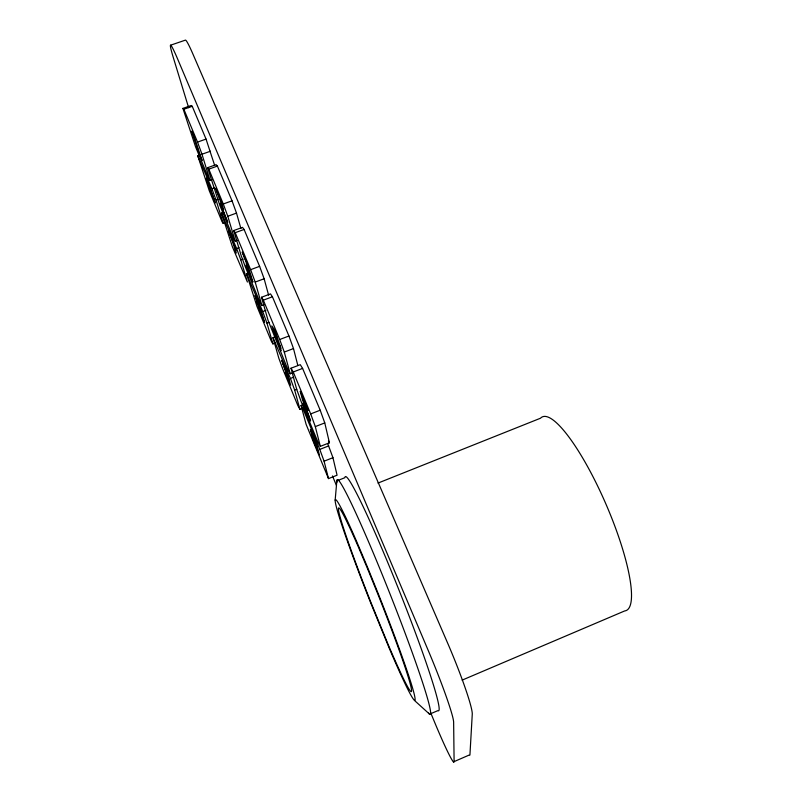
<?xml version="1.0" encoding="UTF-8"?>
<svg xmlns="http://www.w3.org/2000/svg" width="802" height="802" viewBox="0 0 802 802"><rect width="100%" height="100%" fill="white"/><g stroke="black" fill="none" stroke-linecap="round" stroke-linejoin="round"><path stroke-width="1.2" d="M335.156 500.187L336.84 480.889L344.89 477.691A126.024 7.819 68.3 0 1 398.484 588.818A126.024 7.819 68.3 0 1 437.872 710.632L429.591 714.181L414.444 700.427M453.431 761.9L469.12 755.083A52.862 3.679 67.8 0 0 469.952 754.552L472.268 714.121A61.433 5.103 67.8 0 0 447.666 643.164L193.071 54.416A47.99 3.088 69.9 0 0 185.503 40.1L170.646 45.173M462.112 680.136L624.688 610.934A105.513 23.649 66.6 0 0 605.5 503.075A105.513 23.649 66.6 0 0 540.518 418.213L377.993 483.085M303.226 404.699L301.051 405.531L306.123 424.378L328.499 478.604L337.071 475.205L332.95 457.691L327.737 443.626M328.499 478.604L324.078 461.19L332.95 457.691M320.319 446.363L329.442 442.784L324.77 422.915L320.198 410.223L302.595 368.399L300.269 364.679L291.016 368.218L296.75 389.521L301.121 401.521L317.863 441.902L320.319 446.363L315.306 426.604L310.685 413.912L293.231 371.988L291.016 368.218M324.078 461.19L319.777 449.401L328.69 445.902M315.306 426.604L324.77 422.915M275.096 336.87L272.981 337.672L278.795 358.133L282.865 369.211L297.863 405.601L299.918 409.321L302.003 408.519M301.051 405.531L303.246 409.441L305.432 408.599M310.685 413.912L320.198 410.223M272.981 337.672L290.404 378.434L293.652 377.181M299.918 409.321L294.675 390.103L296.83 389.271M293.231 371.988L302.595 368.399M297.853 365.532L293.492 348.569L288.951 336.008L272.429 296.77L270.495 293.903L261.492 297.261L268.048 320.319L288.139 370.193L290.214 373.782L293.542 372.509M290.214 373.782L284.289 352.068L293.492 348.569M261.492 297.261L263.337 300.169L279.708 339.507L288.951 336.008M248.55 272.87L246.485 273.632L256.991 306.474L271.186 340.9L272.931 343.908L275.256 343.025M272.931 343.908L266.956 323.116L269.061 322.324M268.62 295.206L264.129 278.765L259.617 266.344L244.089 229.452L242.495 227.357L233.733 230.545L241.001 255.106L245.312 266.855L260.159 302.685L261.893 305.492L264.058 304.68M246.485 273.632L262.725 311.557L265.893 310.374M263.337 300.169L272.429 296.77M261.893 305.492L255.176 282.083L264.129 278.765M233.733 230.545L235.237 232.68L250.635 269.662L259.617 266.344M223.738 212.259L221.442 213.091L236.6 248.45L238.946 247.587M221.442 213.091L232.5 247.066L247.407 282.043L240.8 259.888L243.146 259.026M235.237 232.68L244.089 229.452M240.911 228.54L236.5 213.101L232.039 200.821L217.402 166.084L216.119 164.661L207.588 167.698L219.748 205.172L233.773 239.006L235.207 241.121L237.312 240.349M235.207 241.121L227.788 216.259L236.5 213.101M199.979 154.997L197.733 155.788L209.262 190.716L222.024 221.653L223.237 223.447L225.452 222.645M207.588 167.698L208.791 169.152L223.287 203.979L232.039 200.821M197.733 155.788L211.898 188.781L214.194 187.959M223.237 223.447L216.059 200.089L218.345 199.267M214.695 165.503L206.044 139.087L192.239 106.315L191.227 105.493L182.916 108.4L195.578 146.856L208.841 178.856L210.004 180.35L212.35 179.508M208.791 169.152L217.402 166.084M210.004 180.35L201.984 154.225L210.465 151.217M182.916 108.4L183.848 109.242L197.523 142.094L206.044 139.087M183.848 109.242L192.239 106.315M328.429 441.01L329.442 442.784M332.479 475.947L336.319 485.2M430.734 712.908L434.574 722.151A52.962 3.007 68 0 0 454.102 761.439L453.631 722.131A61.564 4.18 68 0 0 428.549 651.214L177.894 59.619A48.07 2.526 69.7 0 0 173.342 57.674L188.63 107.658M303.246 409.441L319.777 449.401M197.523 142.094L201.984 154.225M236.6 248.45L240.8 259.888M211.898 188.781L216.059 200.089M250.635 269.662L255.176 282.083M290.404 378.434L294.675 390.103M223.287 203.979L227.788 216.259M262.725 311.557L266.956 323.116M279.708 339.507L284.289 352.068M336.88 482.353A126.145 6.957 68.4 0 1 389.812 593.45A126.145 6.957 68.4 0 1 428.519 713.118M317.762 450.554L314.564 443.305L311.898 433.581L315.106 441.09L317.762 450.554M235.978 249.713L235.868 253.372C234.054 245.793 231.768 238.405 228.54 231.006L235.978 249.713M257.041 302.675L264.59 322.464L260.62 309.011L255.026 295.487L257.893 304.239L257.041 302.675M283.286 364.298L288.59 378.564L283.286 364.298M193.222 134.355L191.728 131.147L198.365 151.017L196.53 146.586L197.162 148.611L202.114 160.55L192.951 133.363L193.222 134.355M252.841 281.903L246.856 268.179L246.104 265.622L251.146 277.592L246.224 263.668L248.359 268.449L247.668 265.873L242.224 252.049L248.299 266.845L252.841 281.903M289.261 381.351L285.352 372.699L290.715 385.201L287.226 373.251L281.773 360.349L289.261 381.351M213.893 199.327L208.851 185.793L213.893 199.327M222.004 205.512L220.289 203.688L227.728 222.344L221.783 207.417L223.608 209.563L221.573 202.746L215.678 188.28L222.004 205.512M207.788 181.653L215.277 202.926L210.034 190.174L206.395 178.104L210.776 188.61L207.788 181.653M310.544 420.819L303.757 405.311L303.186 403.115L308.74 416.228L302.434 399.566L300.259 391.326L307.477 408.679L307.958 410.544L302.454 397.291L310.544 420.819M310.414 429.511L313.301 440.458L319.397 454.884L316.449 444.128L310.414 429.511M260.66 310.324L256.45 299.286L260.66 310.324M263.156 318.615L258.434 306.143L263.156 318.615M275.487 332.72L273.241 329.522L277.352 339.406L275.487 332.72M274.785 330.143L271.808 325.893L281.011 350.735L279.427 345.02L280.89 348.529L280.389 346.735L274.785 330.143M367.276 566.643L356.72 541.671A108.08 5.203 68.4 0 0 335.787 504.558A108.08 5.203 68.4 0 0 370.394 602.112L389.451 648.728A108.08 5.203 68.4 0 0 414.754 696.617A108.08 5.203 68.4 0 0 378.574 594.523L367.276 566.643M367.897 569.53L358.273 546.753A98.937 4.762 68.4 0 0 338.945 512.368A98.937 4.762 68.4 0 0 370.684 601.841L388.238 644.758A98.937 4.762 68.4 0 0 411.236 688.186A98.937 4.762 68.4 0 0 378.173 594.904L367.897 569.53"/></g></svg>
